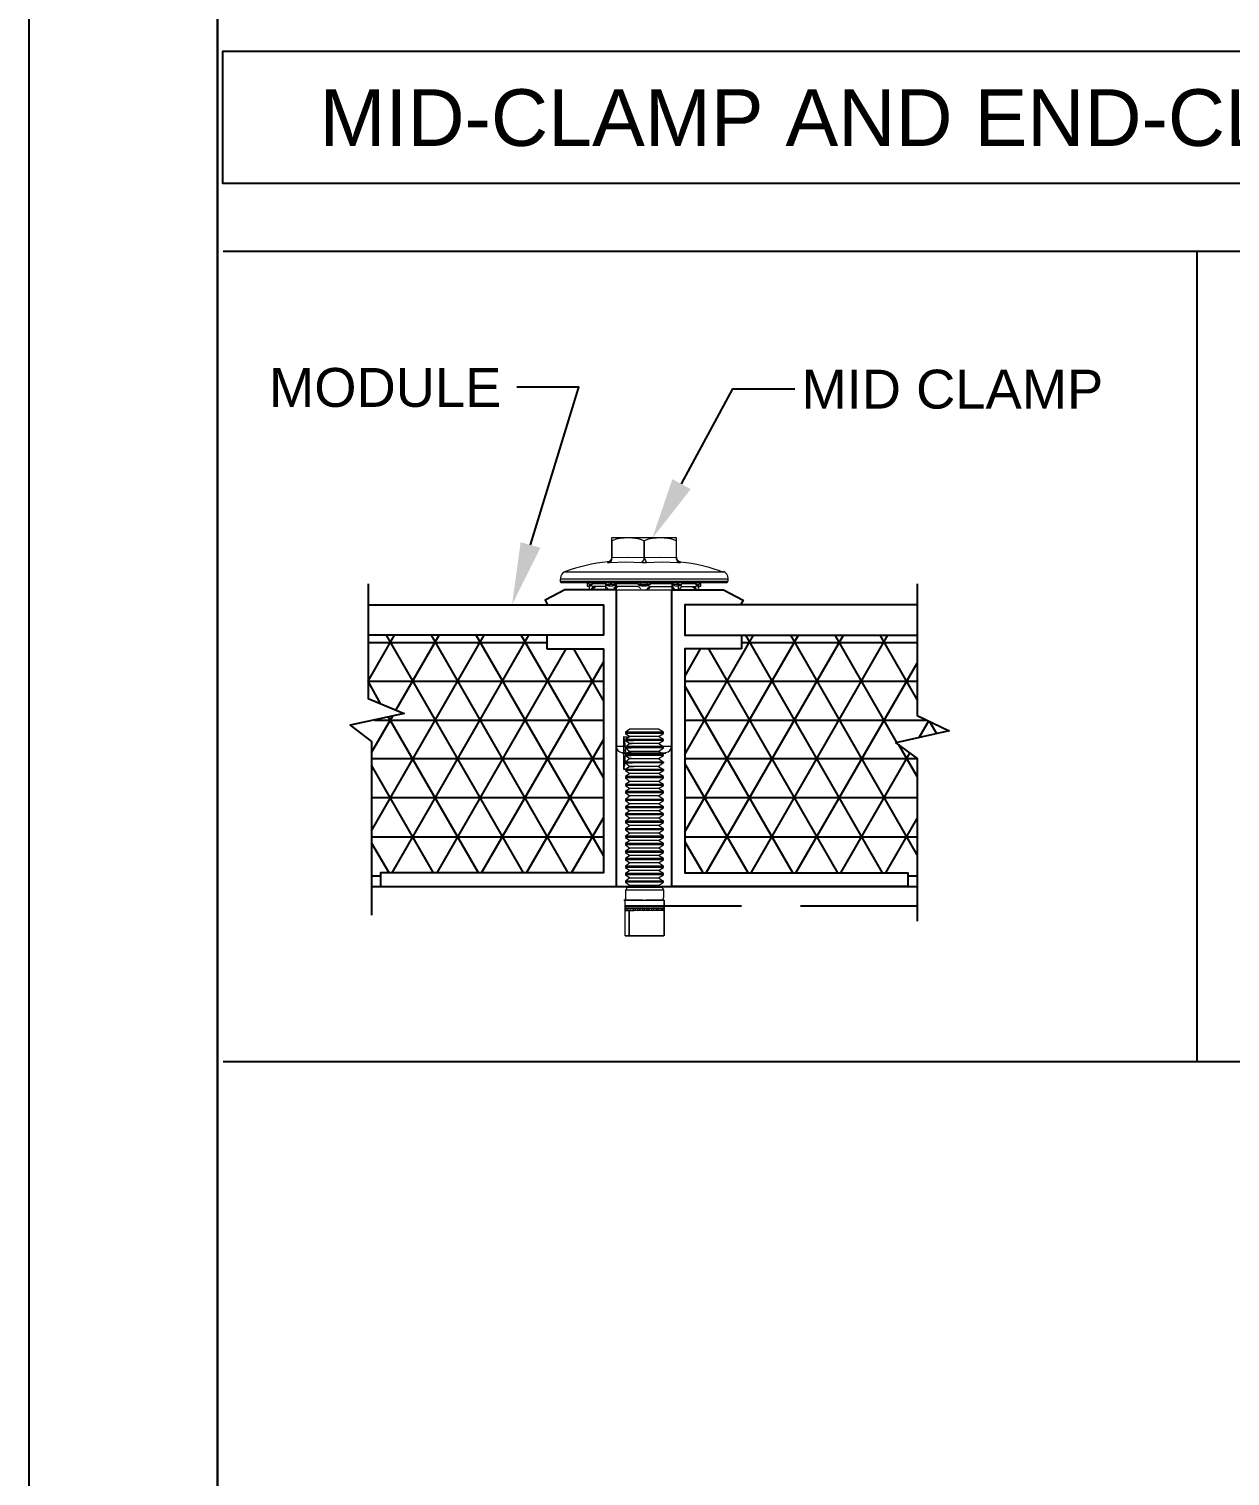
# Model space of a CAD drawing. Header units: millimetres. Extents: x -419 to 20046, y -14642 to 2638.
# Drawn here: x 2166.4 to 2420.9, y -10567.5 to -10260.9 of the extents above; entities that cross this region are included whole.
import ezdxf

# ---------------------------------------------------------------- set-up
doc = ezdxf.new("R2010")
doc.units = ezdxf.units.MM
for name, color, linetype in [('PDF6_0', 7, 'Continuous'), ('PDF6_PDF4_Geometry', 7, 'Continuous'), ('PDF6_PDF4_Solid Fills', 7, 'Continuous'), ('PDF6_PDF_Geometry', 7, 'Continuous'), ('PDF6_Text', 7, 'Continuous')]:
    doc.layers.add(name, color=color, linetype=linetype)
doc.styles.add('PDF Arial', font='arial.ttf')

msp = doc.modelspace()

# ---------------------------------------------------------------- linework, layer by layer
at = {"layer": 'PDF6_0', "lineweight": 25}
msp.add_lwpolyline([(2166.387, -9799.017), (2166.387, -10898.926), (3866.246, -10898.926), (3866.246, -9799.017)], close=True, dxfattribs=at)
at = {"layer": 'PDF6_PDF4_Geometry', "lineweight": 25}
for points in [[(2206.347, -10869.047), (3572.81, -10869.047), (3572.81, -9828.988), (2206.347, -9828.988)], [(2206.347, -10869.047), (3572.81, -10869.047), (3572.81, -9828.988), (2206.347, -9828.988)], [(2621.844, -10265.555), (2621.844, -10293.618), (2207.437, -10293.618), (2207.437, -10265.555)], [(2276.096, -10392.247), (2288.084, -10392.247), (2288.084, -10439.655), (2240.858, -10439.655), (2240.858, -10442.561), (2290.899, -10442.561), (2290.899, -10379.714), (2279.91, -10379.714), (2275.733, -10381.894), (2276.278, -10382.893), (2288.084, -10382.893), (2288.084, -10389.341), (2276.096, -10389.341)], [(2317.328, -10392.247), (2305.34, -10392.247), (2305.34, -10439.655), (2352.565, -10439.655), (2352.565, -10442.561), (2302.615, -10442.561), (2302.615, -10379.714), (2313.513, -10379.714), (2317.691, -10381.894), (2317.146, -10382.893), (2305.34, -10382.893), (2305.34, -10389.341), (2317.328, -10389.341)]]:
    msp.add_lwpolyline(points, close=True, dxfattribs=at)
for points in [[(2207.528, -10307.967), (2621.753, -10307.967)], [(2413.868, -10479.706), (2413.868, -10307.967)], [(2272.645, -10370.178), (2282.907, -10336.757), (2269.739, -10336.757)], [(2304.613, -10357.282), (2315.511, -10337.12), (2328.68, -10337.12)], [(2238.224, -10378.443), (2238.224, -10402.782), (2245.853, -10405.961), (2234.41, -10408.413), (2238.951, -10411.864), (2238.951, -10448.646)], [(2354.564, -10378.443), (2354.564, -10406.324), (2361.375, -10409.594), (2350.023, -10412.137), (2354.564, -10415.497), (2354.564, -10449.917)], [(2238.224, -10382.893), (2288.084, -10382.893), (2288.084, -10389.341), (2238.224, -10389.341)], [(2354.564, -10382.893), (2305.34, -10382.893), (2305.34, -10389.341), (2354.564, -10389.341)], [(2238.951, -10442.561), (2354.564, -10442.561)], [(2292.625, -10446.648), (2317.328, -10446.648)], [(2329.861, -10446.648), (2354.564, -10446.648)], [(2293.715, -10447.647), (2293.715, -10447.647)], [(2621.753, -10479.706), (2207.528, -10479.706)]]:
    msp.add_lwpolyline(points, dxfattribs=at)
at = {"layer": 'PDF6_PDF4_Geometry', "lineweight": 0}
for points in [[(2289.81, -10372.812), (2289.81, -10373.175), (2289.537, -10373.538), (2289.355, -10373.72), (2288.992, -10373.811), (2288.992, -10373.902), (2289.174, -10373.902), (2289.446, -10373.902), (2292.807, -10373.811), (2296.258, -10373.902), (2297.257, -10373.902), (2300.526, -10373.811), (2303.887, -10373.902), (2304.341, -10373.902), (2304.431, -10373.902), (2304.431, -10373.811), (2304.068, -10373.72), (2303.796, -10373.538), (2303.614, -10373.175), (2303.614, -10372.903), (2303.614, -10369.361), (2303.614, -10368.998), (2303.614, -10368.816), (2303.614, -10368.725), (2300.163, -10368.725), (2293.351, -10368.725), (2289.81, -10368.725), (2289.81, -10368.816), (2289.81, -10368.998), (2289.81, -10369.361), (2289.81, -10372.903)], [(2289.9, -10369.361), (2289.9, -10369.361)], [(2296.712, -10369.361), (2296.712, -10369.361)], [(2303.614, -10369.361), (2303.614, -10369.361)], [(2289.9, -10372.903), (2289.9, -10372.903)], [(2296.258, -10373.811), (2296.439, -10373.72), (2296.621, -10373.538), (2296.712, -10373.266), (2296.712, -10372.903)], [(2296.803, -10372.903), (2296.803, -10372.903)], [(2296.803, -10372.903), (2296.893, -10373.266), (2296.984, -10373.538), (2297.075, -10373.72), (2297.257, -10373.811)], [(2303.977, -10373.811), (2303.887, -10373.72), (2303.705, -10373.538), (2303.705, -10373.266), (2303.614, -10372.903), (2303.705, -10372.903)], [(2314.149, -10378.261), (2279.275, -10378.261)], [(2284.996, -10379.078), (2284.996, -10378.988), (2284.724, -10378.988), (2284.724, -10378.352), (2284.905, -10378.352), (2284.996, -10378.443), (2285.087, -10378.715), (2285.087, -10378.806), (2285.178, -10378.897), (2285.45, -10378.897), (2285.541, -10378.806), (2285.632, -10378.715), (2285.814, -10378.443), (2285.995, -10378.352), (2288.356, -10378.352), (2288.538, -10378.443), (2288.811, -10378.715), (2288.992, -10378.806), (2289.265, -10378.897), (2290.082, -10378.897), (2290.354, -10378.806), (2290.445, -10378.715)], [(2308.7, -10378.261), (2308.518, -10378.261), (2307.792, -10378.261), (2307.428, -10378.261), (2305.067, -10378.261), (2303.614, -10378.261), (2302.524, -10378.261), (2302.161, -10378.261), (2298.437, -10378.261), (2298.347, -10378.261), (2298.074, -10378.261), (2297.348, -10378.261), (2295.985, -10378.261), (2295.35, -10378.261), (2295.077, -10378.261), (2294.895, -10378.261), (2291.172, -10378.261), (2290.809, -10378.261), (2289.81, -10378.261), (2288.356, -10378.261), (2285.995, -10378.261), (2285.541, -10378.261), (2284.905, -10378.261), (2284.815, -10378.261)], [(2284.815, -10378.352), (2284.815, -10378.352)], [(2284.905, -10378.261), (2284.996, -10378.352), (2285.087, -10378.624), (2285.359, -10378.534), (2285.541, -10378.534), (2285.723, -10378.534)], [(2284.905, -10378.352), (2284.905, -10378.352)], [(2285.087, -10378.624), (2285.178, -10378.806), (2285.178, -10378.897), (2285.45, -10378.897), (2285.541, -10378.897), (2285.632, -10378.624), (2285.814, -10378.352), (2285.995, -10378.261)], [(2285.087, -10378.715), (2285.087, -10378.715)], [(2288.629, -10379.078), (2288.538, -10378.988), (2285.814, -10378.988), (2285.723, -10379.078), (2286.177, -10379.078), (2286.358, -10379.078), (2285.541, -10379.714), (2285.45, -10379.714), (2285.178, -10379.714), (2285.178, -10379.623)], [(2285.269, -10378.897), (2285.269, -10378.897)], [(2285.45, -10378.897), (2285.45, -10378.897)], [(2285.541, -10379.714), (2286.358, -10379.078), (2285.45, -10379.714), (2285.541, -10379.623)], [(2285.723, -10378.715), (2285.723, -10378.715)], [(2285.995, -10378.352), (2285.995, -10378.352)], [(2286.358, -10379.078), (2286.449, -10378.988), (2286.358, -10379.078)], [(2286.358, -10379.078), (2286.358, -10379.078)], [(2288.356, -10378.261), (2288.629, -10378.352), (2288.811, -10378.624), (2289.083, -10378.534), (2289.446, -10378.534), (2289.628, -10378.352), (2289.9, -10378.261)], [(2288.356, -10378.352), (2288.356, -10378.352)], [(2288.811, -10378.624), (2289.083, -10378.806), (2289.265, -10378.897), (2290.082, -10378.897), (2290.445, -10378.806), (2290.445, -10378.624), (2290.809, -10378.352), (2291.172, -10378.261)], [(2288.811, -10378.715), (2288.811, -10378.715)], [(2289.265, -10378.897), (2289.446, -10378.534), (2290.445, -10378.534), (2290.627, -10378.534)], [(2289.265, -10378.897), (2289.265, -10378.897)], [(2290.082, -10378.897), (2290.082, -10378.897)], [(2291.172, -10378.988), (2291.081, -10379.078), (2290.354, -10379.714), (2290.173, -10379.714), (2290.082, -10379.714), (2290.264, -10379.623)], [(2290.627, -10379.078), (2290.899, -10379.078), (2290.173, -10379.714), (2290.99, -10379.078), (2291.081, -10379.078)], [(2302.615, -10378.261), (2302.615, -10412.954), (2290.899, -10412.954), (2290.899, -10378.261), (2290.718, -10378.352), (2290.536, -10378.534)], [(2290.536, -10378.715), (2290.536, -10378.715)], [(2290.718, -10379.078), (2290.718, -10378.534), (2291.172, -10378.352), (2294.895, -10378.352), (2295.35, -10378.443), (2295.622, -10378.715), (2295.804, -10378.806), (2296.167, -10378.897), (2297.166, -10378.897), (2297.529, -10378.806), (2297.711, -10378.715), (2298.074, -10378.443), (2298.437, -10378.352), (2302.161, -10378.352), (2302.615, -10378.443), (2302.797, -10378.715), (2303.069, -10378.806), (2303.342, -10378.897), (2304.068, -10378.897), (2304.341, -10378.806), (2304.613, -10378.715), (2304.704, -10378.443), (2305.067, -10378.352), (2307.428, -10378.352), (2307.61, -10378.443), (2307.701, -10378.715), (2307.792, -10378.806), (2307.883, -10378.897), (2308.246, -10378.897), (2308.337, -10378.806), (2308.337, -10378.715), (2308.427, -10378.443), (2308.518, -10378.352), (2308.7, -10378.352), (2308.7, -10378.988), (2308.427, -10378.988), (2308.427, -10379.078), (2308.427, -10378.988)], [(2291.081, -10378.988), (2290.899, -10379.078)], [(2290.899, -10379.078), (2290.899, -10379.078)], [(2291.172, -10378.352), (2291.172, -10378.352)], [(2294.895, -10378.261), (2295.35, -10378.352), (2295.622, -10378.624), (2295.713, -10378.534), (2295.985, -10378.534), (2297.348, -10378.534), (2297.348, -10378.352), (2297.348, -10378.261)], [(2294.895, -10378.352), (2294.895, -10378.352)], [(2295.622, -10378.624), (2295.894, -10378.806), (2296.167, -10378.897), (2295.985, -10378.534), (2295.985, -10378.352), (2295.985, -10378.261)], [(2295.622, -10378.715), (2295.622, -10378.715)], [(2297.166, -10378.897), (2296.167, -10378.897)], [(2296.167, -10378.897), (2296.167, -10378.897)], [(2297.711, -10378.624), (2297.529, -10378.806), (2297.166, -10378.897), (2297.348, -10378.534), (2297.62, -10378.534), (2297.711, -10378.624), (2298.074, -10378.352), (2298.437, -10378.261)], [(2297.166, -10378.897), (2297.166, -10378.897)], [(2297.438, -10379.533), (2297.892, -10378.988)], [(2297.62, -10379.533), (2297.983, -10379.078), (2297.62, -10379.533)], [(2297.711, -10378.715), (2297.711, -10378.715)], [(2297.983, -10379.078), (2297.983, -10379.078)], [(2298.437, -10378.352), (2298.437, -10378.352)], [(2302.161, -10378.261), (2302.615, -10378.352), (2302.797, -10378.624), (2302.978, -10378.806), (2303.342, -10378.897), (2304.068, -10378.897)], [(2302.161, -10378.352), (2302.161, -10378.352)], [(2302.433, -10379.078), (2302.433, -10379.078)], [(2302.887, -10378.534), (2302.706, -10378.352), (2302.524, -10378.261)], [(2302.706, -10378.534), (2302.797, -10378.534), (2303.977, -10378.534), (2303.796, -10378.352), (2303.614, -10378.261)], [(2302.797, -10378.715), (2302.797, -10378.715)], [(2303.251, -10378.897), (2302.887, -10378.443)], [(2303.251, -10378.897), (2303.251, -10378.897)], [(2304.522, -10378.624), (2304.341, -10378.806), (2304.068, -10378.897), (2303.977, -10378.534), (2304.25, -10378.534), (2304.522, -10378.624), (2304.704, -10378.352), (2305.067, -10378.261)], [(2304.068, -10378.897), (2304.068, -10378.897)], [(2304.522, -10378.715), (2304.522, -10378.715)], [(2304.795, -10378.988), (2304.704, -10379.078), (2304.613, -10379.078), (2304.704, -10378.988), (2307.61, -10378.988), (2307.61, -10379.078), (2307.156, -10379.078), (2307.065, -10379.078), (2307.883, -10379.714)], [(2305.067, -10378.352), (2305.067, -10378.352)], [(2307.065, -10379.078), (2306.974, -10378.988)], [(2307.156, -10379.078), (2307.156, -10379.078)], [(2307.428, -10378.261), (2307.61, -10378.352), (2307.701, -10378.624), (2307.792, -10378.897), (2307.883, -10378.897), (2308.246, -10378.897)], [(2307.428, -10378.352), (2307.428, -10378.352)], [(2307.61, -10378.715), (2307.61, -10378.715)], [(2308.337, -10378.624), (2308.246, -10378.806), (2308.246, -10378.897), (2307.792, -10378.534), (2307.973, -10378.534), (2308.337, -10378.624), (2308.427, -10378.352), (2308.518, -10378.261)], [(2307.883, -10378.897), (2307.883, -10378.897)], [(2308.155, -10378.897), (2308.155, -10378.897)], [(2308.337, -10378.715), (2308.337, -10378.715)], [(2308.427, -10379.078), (2308.427, -10379.078)], [(2308.518, -10378.352), (2308.518, -10378.352)], [(2308.7, -10378.352), (2308.7, -10378.352)], [(2285.541, -10379.714), (2285.541, -10379.714)], [(2289.083, -10379.623), (2289.265, -10379.714), (2290.082, -10379.714)], [(2295.894, -10379.623), (2296.167, -10379.714), (2297.166, -10379.714), (2297.438, -10379.623)], [(2297.529, -10379.623), (2297.348, -10379.714), (2297.166, -10379.714)], [(2297.348, -10379.714), (2297.529, -10379.533)], [(2303.069, -10379.623), (2303.251, -10379.714), (2304.068, -10379.714), (2304.25, -10379.623)], [(2304.431, -10379.623), (2304.25, -10379.714), (2304.068, -10379.714)], [(2304.25, -10379.714), (2304.25, -10379.714)], [(2307.792, -10379.623), (2307.883, -10379.714), (2308.246, -10379.714), (2308.246, -10379.623)], [(2308.246, -10379.533), (2308.246, -10379.533)], [(2308.337, -10379.623), (2308.246, -10379.714)], [(2308.246, -10379.714), (2308.246, -10379.714)], [(2300.799, -10410.139), (2300.799, -10409.866), (2299.8, -10409.23), (2299.618, -10409.23), (2293.715, -10409.23), (2292.807, -10409.866)], [(2300.799, -10409.866), (2300.526, -10409.866), (2295.531, -10409.866), (2292.807, -10409.866), (2292.807, -10410.139), (2293.715, -10410.774)], [(2299.8, -10410.774), (2299.618, -10410.774), (2293.715, -10410.774), (2292.807, -10411.41), (2292.807, -10411.682), (2293.715, -10412.318), (2292.807, -10413.045), (2292.807, -10413.226), (2293.715, -10413.953), (2292.807, -10414.589), (2292.807, -10414.861), (2293.715, -10415.497), (2292.807, -10416.223), (2292.807, -10416.405), (2293.715, -10417.132), (2292.807, -10417.767), (2292.443, -10417.767), (2292.443, -10410.865), (2293.624, -10410.865)], [(2292.443, -10410.865), (2292.443, -10410.774)], [(2292.443, -10410.865), (2292.443, -10410.865)], [(2292.443, -10410.865), (2292.443, -10410.865)], [(2292.443, -10411.228), (2292.534, -10411.682), (2292.443, -10411.228)], [(2299.8, -10412.318), (2300.799, -10411.682), (2300.799, -10411.41), (2299.8, -10410.774), (2300.799, -10410.139), (2300.526, -10410.139), (2295.531, -10410.139), (2292.807, -10410.139)], [(2300.799, -10411.41), (2300.526, -10411.41), (2292.807, -10411.41), (2294.532, -10411.41)], [(2300.799, -10411.682), (2300.526, -10411.682), (2292.807, -10411.682), (2294.441, -10411.682)], [(2300.799, -10413.045), (2300.526, -10413.045), (2292.807, -10413.045), (2294.078, -10413.045)], [(2299.8, -10413.953), (2300.799, -10413.226), (2300.799, -10413.045), (2299.8, -10412.318), (2299.618, -10412.318), (2293.715, -10412.318), (2294.169, -10412.318)], [(2292.171, -10414.316), (2301.344, -10414.316), (2292.08, -10414.316)], [(2292.625, -10415.497), (2292.716, -10415.043)], [(2292.625, -10416.042), (2292.625, -10415.769), (2292.625, -10416.042)], [(2300.799, -10413.226), (2300.526, -10413.226), (2292.807, -10413.226), (2293.987, -10413.226)], [(2300.799, -10414.589), (2300.526, -10414.589), (2292.807, -10414.589), (2293.987, -10414.589)], [(2300.799, -10414.861), (2300.526, -10414.861), (2292.807, -10414.861), (2293.987, -10414.861)], [(2294.078, -10415.497), (2293.715, -10415.497), (2299.618, -10415.497), (2299.8, -10415.497), (2300.799, -10416.223), (2300.799, -10416.405), (2299.8, -10417.132), (2300.799, -10417.767), (2300.526, -10417.767), (2295.531, -10417.767), (2292.807, -10417.767), (2292.807, -10418.04), (2293.715, -10418.676), (2292.807, -10419.311)], [(2299.8, -10415.497), (2300.799, -10414.861), (2300.799, -10414.589), (2299.8, -10413.953), (2299.618, -10413.953), (2293.715, -10413.953), (2293.987, -10413.953)], [(2292.443, -10417.495), (2292.443, -10417.222)], [(2292.534, -10417.586), (2292.443, -10417.676), (2292.443, -10417.586)], [(2292.443, -10417.676), (2292.443, -10417.676)], [(2292.443, -10417.767), (2292.443, -10417.676)], [(2292.443, -10417.676), (2292.443, -10417.676)], [(2300.799, -10416.223), (2300.526, -10416.223), (2292.807, -10416.223), (2294.169, -10416.223)], [(2300.799, -10416.405), (2300.526, -10416.405), (2292.807, -10416.405), (2294.26, -10416.405)], [(2299.8, -10418.676), (2300.799, -10418.04), (2300.526, -10418.04), (2295.531, -10418.04), (2292.807, -10418.04)], [(2299.8, -10417.132), (2299.618, -10417.132), (2293.715, -10417.132), (2294.532, -10417.132)], [(2300.799, -10419.584), (2300.799, -10419.311), (2299.8, -10418.676), (2299.618, -10418.676), (2293.715, -10418.676)], [(2300.799, -10417.767), (2300.799, -10418.04)], [(2300.799, -10419.311), (2300.526, -10419.311), (2295.531, -10419.311), (2292.807, -10419.311), (2292.807, -10419.584), (2293.715, -10420.31), (2292.807, -10420.946)], [(2299.8, -10420.31), (2300.799, -10419.584), (2300.526, -10419.584), (2295.531, -10419.584), (2292.807, -10419.584)], [(2300.799, -10420.946), (2300.526, -10420.946), (2295.531, -10420.946), (2292.807, -10420.946), (2292.807, -10421.218), (2293.715, -10421.854), (2292.807, -10422.49)], [(2299.8, -10421.854), (2300.799, -10421.218), (2300.526, -10421.218), (2295.531, -10421.218), (2292.807, -10421.218)], [(2300.799, -10421.218), (2300.799, -10420.946), (2299.8, -10420.31), (2299.618, -10420.31), (2293.715, -10420.31)], [(2300.799, -10422.762), (2300.799, -10422.49), (2299.8, -10421.854), (2299.618, -10421.854), (2293.715, -10421.854)], [(2300.799, -10422.49), (2300.526, -10422.49), (2295.531, -10422.49), (2292.807, -10422.49), (2292.807, -10422.762), (2293.715, -10423.398), (2292.807, -10424.125)], [(2299.8, -10423.398), (2300.799, -10422.762), (2300.526, -10422.762), (2295.531, -10422.762), (2292.807, -10422.762)], [(2300.799, -10424.125), (2300.526, -10424.125), (2295.531, -10424.125), (2292.807, -10424.125), (2292.807, -10424.397), (2293.715, -10425.033), (2292.807, -10425.669)], [(2299.8, -10425.033), (2300.799, -10424.397), (2300.526, -10424.397), (2295.531, -10424.397), (2292.807, -10424.397)], [(2300.799, -10424.397), (2300.799, -10424.125), (2299.8, -10423.398), (2299.618, -10423.398), (2293.715, -10423.398)], [(2300.799, -10425.941), (2300.799, -10425.669), (2299.8, -10425.033), (2299.618, -10425.033), (2293.715, -10425.033)], [(2300.799, -10425.669), (2300.526, -10425.669), (2295.531, -10425.669), (2292.807, -10425.669), (2292.807, -10425.941), (2293.715, -10426.577), (2292.807, -10427.212)], [(2299.8, -10426.577), (2300.799, -10425.941), (2300.526, -10425.941), (2295.531, -10425.941), (2292.807, -10425.941)], [(2300.799, -10427.212), (2300.526, -10427.212), (2295.531, -10427.212), (2292.807, -10427.212), (2292.807, -10427.394), (2293.715, -10428.121), (2292.807, -10428.756)], [(2299.8, -10428.121), (2300.799, -10427.394), (2300.526, -10427.394), (2295.531, -10427.394), (2292.807, -10427.394)], [(2300.799, -10427.394), (2300.799, -10427.212), (2299.8, -10426.577), (2299.618, -10426.577), (2293.715, -10426.577)], [(2300.799, -10429.029), (2300.799, -10428.756), (2299.8, -10428.121), (2299.618, -10428.121), (2293.715, -10428.121)], [(2300.799, -10428.756), (2300.526, -10428.756), (2295.531, -10428.756), (2292.807, -10428.756), (2292.807, -10429.029), (2293.715, -10429.665), (2292.807, -10430.391)], [(2299.8, -10429.665), (2300.799, -10429.029), (2300.526, -10429.029), (2295.531, -10429.029), (2292.807, -10429.029)], [(2300.799, -10430.391), (2300.526, -10430.391), (2295.531, -10430.391), (2292.807, -10430.391), (2292.807, -10430.573), (2293.715, -10431.299), (2292.807, -10431.935)], [(2299.8, -10431.299), (2300.799, -10430.573), (2300.526, -10430.573), (2295.531, -10430.573), (2292.807, -10430.573)], [(2300.799, -10430.573), (2300.799, -10430.391), (2299.8, -10429.665), (2299.618, -10429.665), (2293.715, -10429.665)], [(2300.799, -10432.208), (2300.799, -10431.935), (2299.8, -10431.299), (2299.618, -10431.299), (2293.715, -10431.299)], [(2300.799, -10431.935), (2300.526, -10431.935), (2295.531, -10431.935), (2292.807, -10431.935), (2292.807, -10432.208), (2293.715, -10432.843), (2292.807, -10433.479)], [(2299.8, -10432.843), (2300.799, -10432.208), (2300.526, -10432.208), (2295.531, -10432.208), (2292.807, -10432.208)], [(2300.799, -10433.479), (2300.526, -10433.479), (2295.531, -10433.479), (2292.807, -10433.479), (2292.807, -10433.751), (2293.715, -10434.478), (2292.807, -10435.114)], [(2299.8, -10434.478), (2300.799, -10433.751), (2300.526, -10433.751), (2295.531, -10433.751), (2292.807, -10433.751)], [(2300.799, -10433.751), (2300.799, -10433.479), (2299.8, -10432.843), (2299.618, -10432.843), (2293.715, -10432.843)], [(2300.799, -10435.386), (2300.799, -10435.114), (2299.8, -10434.478), (2299.618, -10434.478), (2293.715, -10434.478)], [(2300.799, -10435.114), (2300.526, -10435.114), (2295.531, -10435.114), (2292.807, -10435.114), (2292.807, -10435.386), (2293.715, -10436.022), (2292.807, -10436.658)], [(2299.8, -10436.022), (2300.799, -10435.386), (2300.526, -10435.386), (2295.531, -10435.386), (2292.807, -10435.386)], [(2300.799, -10436.658), (2300.526, -10436.658), (2295.531, -10436.658), (2292.807, -10436.658), (2292.807, -10436.93), (2293.715, -10437.566), (2292.807, -10438.292)], [(2299.8, -10437.566), (2300.799, -10436.93), (2300.526, -10436.93), (2295.531, -10436.93), (2292.807, -10436.93)], [(2300.799, -10436.93), (2300.799, -10436.658), (2299.8, -10436.022), (2299.618, -10436.022), (2293.715, -10436.022)], [(2300.799, -10438.565), (2300.799, -10438.292), (2299.8, -10437.566), (2299.618, -10437.566), (2293.715, -10437.566)], [(2300.799, -10438.292), (2300.526, -10438.292), (2295.531, -10438.292), (2292.807, -10438.292), (2292.807, -10438.565), (2293.715, -10439.201), (2292.807, -10439.836)], [(2299.8, -10439.201), (2300.799, -10438.565), (2300.526, -10438.565), (2295.531, -10438.565), (2292.807, -10438.565)], [(2300.799, -10439.836), (2300.526, -10439.836), (2295.531, -10439.836), (2292.807, -10439.836), (2292.807, -10440.109), (2293.715, -10440.745), (2292.807, -10441.471)], [(2293.715, -10440.745), (2299.618, -10440.745), (2299.8, -10440.745), (2300.799, -10440.109), (2300.526, -10440.109), (2295.531, -10440.109), (2292.807, -10440.109)], [(2300.799, -10440.109), (2300.799, -10439.836), (2299.8, -10439.201), (2299.618, -10439.201), (2293.715, -10439.201)], [(2300.799, -10441.653), (2300.526, -10441.653), (2295.531, -10441.653), (2292.807, -10441.653)], [(2299.8, -10442.379), (2299.618, -10442.379), (2293.715, -10442.379)], [(2299.8, -10440.745), (2300.799, -10441.471)], [(2300.799, -10443.287), (2300.799, -10445.013)], [(2292.443, -10445.467), (2292.716, -10445.467), (2293.17, -10445.467), (2293.715, -10445.467), (2294.532, -10445.467), (2295.531, -10445.467), (2297.529, -10445.467)], [(2292.625, -10445.467), (2292.807, -10445.467), (2293.261, -10445.467), (2293.806, -10445.467), (2294.714, -10445.467), (2293.806, -10445.467), (2293.261, -10445.467), (2292.807, -10445.467), (2292.625, -10445.467), (2292.625, -10447.283), (2292.625, -10447.374), (2292.625, -10453.005)], [(2292.716, -10445.467), (2292.716, -10445.467)], [(2293.624, -10445.467), (2296.803, -10445.467), (2298.165, -10445.467), (2298.891, -10445.467), (2299.709, -10445.467), (2300.435, -10445.467), (2300.799, -10445.467), (2300.889, -10445.467), (2300.799, -10445.467), (2300.435, -10445.467), (2299.709, -10445.467), (2298.891, -10445.467), (2298.165, -10445.467), (2297.075, -10445.467)], [(2296.53, -10445.467), (2295.44, -10445.467), (2294.714, -10445.467), (2295.44, -10445.467)], [(2300.435, -10444.922), (2300.435, -10444.922)], [(2300.435, -10444.922), (2300.435, -10444.922)], [(2300.889, -10445.467), (2300.889, -10445.467)], [(2300.889, -10445.467), (2300.889, -10445.467)], [(2300.889, -10445.467), (2300.889, -10445.467)], [(2300.98, -10445.376), (2300.98, -10445.376)], [(2300.98, -10447.193), (2300.98, -10445.467), (2300.98, -10447.193)], [(2292.625, -10447.738), (2292.625, -10447.828)], [(2292.716, -10447.102), (2292.716, -10447.374), (2292.807, -10447.647)], [(2292.716, -10447.647), (2293.624, -10447.647), (2294.623, -10447.647), (2294.26, -10447.193)], [(2292.716, -10447.193), (2292.716, -10447.193)], [(2292.716, -10447.193), (2292.716, -10447.193)], [(2292.716, -10447.193), (2292.716, -10447.193)], [(2292.716, -10447.283), (2292.716, -10447.283)], [(2292.716, -10447.738), (2292.716, -10447.738)], [(2292.716, -10447.738), (2292.716, -10447.738)], [(2292.716, -10447.738), (2292.716, -10447.738)], [(2292.716, -10447.738), (2292.716, -10447.738)], [(2292.716, -10447.828), (2292.716, -10447.828)], [(2293.533, -10453.005), (2293.533, -10447.647), (2293.533, -10453.005)], [(2293.715, -10447.647), (2293.715, -10447.647)], [(2293.715, -10447.647), (2293.715, -10447.647)], [(2294.169, -10447.193), (2294.26, -10447.193), (2294.623, -10447.738)], [(2294.26, -10447.193), (2294.26, -10447.193)], [(2300.889, -10447.465), (2300.889, -10447.647), (2300.799, -10447.647), (2300.799, -10447.193), (2300.799, -10447.647), (2300.526, -10447.647), (2300.435, -10447.647), (2299.527, -10447.647), (2298.528, -10447.647), (2297.529, -10447.647), (2296.53, -10447.647), (2295.622, -10447.647), (2294.623, -10447.647)], [(2295.259, -10447.193), (2295.622, -10447.738)], [(2296.076, -10447.193), (2296.167, -10447.193), (2296.984, -10447.193), (2296.621, -10447.647), (2296.984, -10447.193), (2296.167, -10447.193)], [(2296.167, -10447.193), (2296.167, -10447.193)], [(2296.258, -10447.193), (2296.621, -10447.738)], [(2296.984, -10447.193), (2297.166, -10447.193), (2297.529, -10447.738)], [(2297.166, -10447.193), (2297.166, -10447.193)], [(2297.983, -10447.193), (2298.165, -10447.193), (2298.528, -10447.738)], [(2298.074, -10447.193), (2298.074, -10447.193)], [(2298.982, -10447.193), (2299.073, -10447.193), (2299.527, -10447.738)], [(2299.073, -10447.193), (2299.073, -10447.193)], [(2300.163, -10447.283), (2300.072, -10447.193), (2300.708, -10447.193), (2300.072, -10447.193), (2299.89, -10447.193)], [(2300.072, -10447.193), (2300.072, -10447.193)], [(2300.526, -10447.647), (2300.526, -10447.647)], [(2300.708, -10447.193), (2300.708, -10447.193)], [(2300.889, -10447.193), (2300.799, -10447.193), (2300.708, -10447.193)], [(2300.799, -10447.193), (2300.799, -10447.193)], [(2300.799, -10447.193), (2300.799, -10447.193)], [(2300.799, -10447.193), (2300.799, -10447.193)], [(2300.889, -10447.193), (2300.889, -10447.193)], [(2300.889, -10447.738), (2300.889, -10447.738)], [(2300.98, -10447.647), (2300.98, -10447.647)], [(2300.98, -10447.647), (2300.98, -10447.647)], [(2294.078, -10453.005), (2292.716, -10453.005), (2294.078, -10453.005)], [(2292.716, -10453.005), (2292.716, -10453.005)], [(2300.889, -10453.005), (2293.533, -10453.005), (2300.889, -10453.005)], [(2293.533, -10453.005), (2293.533, -10453.005)], [(2293.533, -10453.005), (2293.624, -10453.005)], [(2300.889, -10453.005), (2300.889, -10453.005)]]:
    msp.add_lwpolyline(points, dxfattribs=at)
for points in [[(2293.351, -10368.725), (2291.626, -10368.816), (2290.809, -10368.998), (2289.9, -10369.361), (2289.9, -10372.903), (2293.351, -10372.812), (2296.712, -10372.903), (2296.712, -10369.361), (2295.713, -10368.998), (2294.895, -10368.816)], [(2300.163, -10368.725), (2298.528, -10368.816), (2297.62, -10368.998), (2296.712, -10369.361), (2296.712, -10372.903), (2300.163, -10372.812), (2303.614, -10372.903), (2303.614, -10369.361), (2302.615, -10368.998), (2301.707, -10368.816)], [(2278.911, -10377.444), (2278.911, -10377.898), (2314.512, -10377.898), (2314.512, -10377.444)], [(2296.621, -10378.079), (2288.538, -10378.079), (2288.538, -10379.714), (2296.621, -10379.714), (2303.977, -10379.714), (2303.977, -10378.079)], [(2292.443, -10410.774), (2292.443, -10410.865)], [(2292.443, -10411.228), (2292.443, -10410.956), (2292.443, -10411.228), (2292.443, -10411.41), (2292.534, -10411.955), (2292.625, -10412.409), (2292.625, -10412.954), (2292.625, -10412.409), (2292.534, -10411.955), (2292.443, -10411.41)], [(2292.534, -10416.496), (2292.625, -10416.042), (2292.534, -10416.496), (2292.534, -10416.95), (2292.443, -10417.313), (2292.443, -10417.586), (2292.443, -10417.313), (2292.534, -10416.95)], [(2300.526, -10442.743), (2299.8, -10442.379), (2300.799, -10441.653), (2300.799, -10441.471), (2300.526, -10441.471), (2295.531, -10441.471), (2292.807, -10441.471), (2292.807, -10441.653), (2293.715, -10442.379), (2293.079, -10442.743), (2300.345, -10442.743)], [(2292.716, -10447.193), (2294.169, -10447.193), (2293.987, -10447.283), (2294.169, -10447.193)], [(2292.807, -10447.647), (2292.897, -10447.374), (2293.079, -10447.102), (2292.897, -10447.374)], [(2294.26, -10447.193), (2295.077, -10447.193), (2294.623, -10447.647), (2295.077, -10447.193)], [(2295.077, -10447.193), (2296.076, -10447.193), (2295.622, -10447.647), (2296.076, -10447.193)], [(2297.166, -10447.193), (2297.983, -10447.193), (2297.529, -10447.647), (2297.983, -10447.193)], [(2298.165, -10447.193), (2298.982, -10447.193), (2298.528, -10447.647), (2298.982, -10447.193)], [(2299.073, -10447.193), (2299.89, -10447.193), (2299.527, -10447.647), (2299.89, -10447.193)], [(2300.799, -10447.102), (2300.889, -10447.102)], [(2300.98, -10447.193), (2300.98, -10447.647), (2300.98, -10453.005), (2300.98, -10447.647)]]:
    msp.add_lwpolyline(points, close=True, dxfattribs=at)
for points in [[(2303.524, -10372.884, 0.3837611), (2304.444, -10373.767, -0.0733548), (2313.513, -10375.991), (2279.91, -10375.991)], [(2289.537, -10373.811), (2289.719, -10373.72), (2289.81, -10373.538), (2289.9, -10373.266), (2289.9, -10372.903, -0.3837609), (2289.02, -10373.808, 0.0733548), (2279.957, -10375.929)], [(2285.867, -10378.33, 0.0790898), (2285.61, -10378.484, 0.0010866), (2285.112, -10378.831)], [(2286.404, -10378.988, 0.1985632), (2286.268, -10378.988), (2286.268, -10379.078)], [(2295.44, -10379.078), (2295.35, -10378.988), (2290.718, -10378.988, 0.0029958), (2290.282, -10379.403, -0.0017543), (2290.897, -10378.986, -0.1985711), (2290.99, -10378.988), (2290.99, -10379.078)], [(2298.035, -10379.017, -0.1985847), (2298.165, -10378.988), (2297.983, -10379.078), (2297.892, -10379.078), (2297.983, -10378.988), (2302.615, -10378.988), (2302.615, -10379.078), (2302.433, -10379.078), (2303.16, -10379.714)], [(2302.433, -10379.078), (2302.343, -10378.988, 0.1988131), (2302.281, -10378.989)], [(2302.672, -10378.959, -0.0028746), (2303.121, -10379.486, 0.0016767), (2302.441, -10379.006)], [(2307.247, -10379.078), (2307.156, -10378.988, -0.0033307), (2307.743, -10379.484, 0.008054), (2307.586, -10379.003)], [(2307.525, -10378.318, -0.0881197), (2307.792, -10378.534), (2307.61, -10378.534)], [(2292.548, -10415.939, 0.0063038), (2292.611, -10415.427, 0.0067568), (2292.623, -10414.954)], [(2292.625, -10415.938, 0.0063048), (2292.686, -10415.446, 0.006757), (2292.743, -10414.899)], [(2292.807, -10443.287), (2292.807, -10445.013, -0.1736141), (2292.658, -10445.359)], [(2300.526, -10442.788, -0.2446114), (2300.799, -10443.378), (2300.526, -10443.378), (2295.531, -10443.378), (2292.807, -10443.378)]]:
    msp.add_lwpolyline(points, format="xyb", dxfattribs=at)
at = {"layer": 'PDF6_PDF4_Geometry', "color": 251, "lineweight": 25, "true_color": 0x616366}
for points in [[(2238.224, -10399.059), (2243.855, -10389.341)], [(2238.224, -10390.885), (2276.096, -10390.885)], [(2238.951, -10430.754), (2262.836, -10389.341)], [(2271.192, -10439.655), (2242.13, -10389.341)], [(2243.31, -10439.655), (2272.281, -10389.341)], [(2244.128, -10405.234), (2253.3, -10389.341)], [(2280.637, -10439.655), (2251.666, -10389.341)], [(2288.084, -10436.022), (2261.111, -10389.341)], [(2288.084, -10419.493), (2270.647, -10389.341)], [(2305.34, -10414.589), (2319.871, -10389.341)], [(2305.34, -10431.027), (2329.407, -10389.341)], [(2309.881, -10439.655), (2338.943, -10389.341)], [(2317.328, -10390.885), (2354.564, -10390.885)], [(2347.207, -10439.655), (2318.236, -10389.341)], [(2319.417, -10439.655), (2348.388, -10389.341)], [(2354.564, -10435.84), (2327.772, -10389.341)], [(2350.295, -10412.046), (2337.217, -10389.341)], [(2354.564, -10402.964), (2346.753, -10389.341)], [(2252.846, -10439.655), (2280.183, -10392.247)], [(2288.084, -10403.145), (2281.817, -10392.247)], [(2305.34, -10398.06), (2308.7, -10392.247)], [(2337.762, -10439.655), (2310.425, -10392.247)], [(2262.291, -10439.655), (2288.084, -10395.063)], [(2328.862, -10439.655), (2354.564, -10395.244)], [(2240.949, -10403.963), (2238.224, -10399.059), (2288.084, -10399.059)], [(2305.34, -10399.059), (2354.564, -10399.059)], [(2328.226, -10439.655), (2305.34, -10400.058)], [(2238.951, -10414.225), (2243.492, -10406.415)], [(2261.656, -10439.655), (2242.584, -10406.687)], [(2239.587, -10407.323), (2288.084, -10407.323)], [(2305.34, -10407.323), (2356.562, -10407.323)], [(2355.018, -10411.047), (2357.016, -10407.505)], [(2358.741, -10410.229), (2357.288, -10407.686)], [(2271.827, -10439.655), (2288.084, -10411.501)], [(2354.564, -10419.311), (2350.658, -10412.591)], [(2238.951, -10415.497), (2288.084, -10415.497)], [(2305.34, -10415.497), (2354.564, -10415.497)], [(2338.398, -10439.655), (2353.02, -10414.316)], [(2252.12, -10439.655), (2238.951, -10416.859)], [(2318.781, -10439.655), (2305.34, -10416.496)], [(2238.951, -10423.761), (2288.084, -10423.761)], [(2305.34, -10423.761), (2354.564, -10423.761)], [(2281.363, -10439.655), (2288.084, -10428.03)], [(2347.934, -10439.655), (2354.564, -10428.211)], [(2238.951, -10432.026), (2288.084, -10432.026)], [(2242.674, -10439.655), (2238.951, -10433.297)], [(2305.34, -10432.026), (2354.564, -10432.026)], [(2309.245, -10439.655), (2305.34, -10433.025)], [(2238.951, -10440.29), (2240.858, -10440.29)], [(2352.565, -10440.29), (2354.564, -10440.29)]]:
    msp.add_lwpolyline(points, dxfattribs=at)
at = {"layer": 'PDF6_PDF4_Geometry', "lineweight": 0}
for points in [[(2292.782, -10413.402, 0.0067863), (2292.749, -10412.889, -0.0067863)], [(2292.712, -10413.888, 0.0025142), (2292.707, -10413.691, -0.0025142)], [(2292.794, -10414.854, 0.0142381), (2292.803, -10413.812, -0.0142381)], [(2293.104, -10447.149, 0.0250042), (2293.478, -10447.723, -0.0250042)], [(2293.659, -10447.588, 0.0290152), (2294.028, -10447.145, -0.0290152)], [(2300.532, -10447.61, 0.0180983), (2300.24, -10447.176, -0.0180983)], [(2300.501, -10447.673, 0.0390408), (2300.781, -10447.108, -0.0390408)], [(2300.948, -10447.333, 0.025557), (2300.886, -10447.019, -0.025557)]]:
    msp.add_lwpolyline(points, format="xyb", close=True, dxfattribs=at)
for centre, radius, start, end in [((2280.591, -10377.307), 1.589, 111.87923, 180.00002), ((2312.923, -10377.307), 1.589, 359.99998, 68.12077), ((2279.229, -10377.852), 0.318, 179.99993, 270.00007), ((2298.027, -10376.309), 13.303, 191.57947, 193.71659), ((2324.253, -10426.05), 60.587, 128.93013, 129.67764), ((2300.57, -10384.845), 15.847, 158.22507, 160.09291), ((2316.562, -10358.321), 34.747, 216.55157, 217.55109), ((2543.422, -10649.745), 370.915, 132.99501, 133.08849), ((2291.217, -10379.124), 0.863, 126.29865, 142.14131), ((2290.763, -10379.124), 0.136, 114.56415, 135.11761), ((2290.763, -10379.124), 0.136, 90.13773, 114.80175), ((2515.176, -10160.533), 309.821, 224.83951, 224.96586), ((2276.391, -10357.946), 35.22, 322.26783, 323.25582), ((2277.049, -10358.416), 34.467, 322.44325, 323.44847), ((2294.941, -10377.126), 13.487, 350.08472, 352.23251), ((2295.394, -10377.035), 13.125, 349.45866, 351.6502), ((2314.194, -10377.852), 0.318, 269.99993, 0.00007), ((2286.605, -10377.755), 17.826, 354.37016, 354.85163), ((2292.216, -10412.818), 1.408, 179.99999, 262.52383), ((2301.117, -10412.818), 1.408, 277.47617, 0.00001), ((2292.125, -10413.907), 0.318, 262.45866, 269.99912), ((2273.596, -10414.18), 19.211, 1.1701, 2.75191), ((2273.582, -10414.181), 19.225, 2.04931, 2.74084), ((2272.502, -10414.271), 20.305, 1.20314, 2.05431), ((2301.298, -10413.907), 0.318, 269.92949, 277.47514), ((2293.488, -10443.242), 0.59, 125.01326, 179.99458), ((2301.298, -10444.968), 0.59, 182.11488, 221.50077), ((2298.574, -10447.692), 2.406, 0.98812, 2.8014)]:
    msp.add_arc(centre, radius, start, end, dxfattribs=at)
at = {"layer": 'PDF6_PDF4_Solid Fills', "transparency": 33554559}
for points in [[(2306.611, -10358.372), (2298.437, -10368.816), (2302.706, -10356.283)], [(2274.734, -10370.814), (2268.74, -10382.893), (2270.556, -10369.633)]]:
    msp.add_solid(points, dxfattribs=at)
at = {"layer": 'PDF6_PDF_Geometry', "lineweight": 25}
msp.add_lwpolyline([(3826.285, -9828.988), (3826.285, -10868.956), (2206.347, -10868.956), (2206.347, -9828.988), (3826.285, -9828.988), (3826.285, -10868.956), (3572.81, -10868.956), (3572.81, -10836.17), (3826.285, -10836.17), (3572.81, -10836.17), (3572.81, -10803.203), (3826.285, -10803.203)], dxfattribs=at)

# ---------------------------------------------------------------- texts
at = {"layer": 'PDF6_Text', "attachment_point": 7, "style": 'PDF Arial'}
for s, insert, char_height in [('MID-CLAMP AND END-CLAMP ANATOMY', (2227.962, -10285.83), 11.99963), ('MODULE', (2217.245, -10341.075), 8.2396), ('MID CLAMP', (2330.042, -10341.438), 8.2396)]:
    msp.add_mtext(s, dxfattribs=dict(at, insert=insert, char_height=char_height))

doc.saveas('drawing.dxf')
